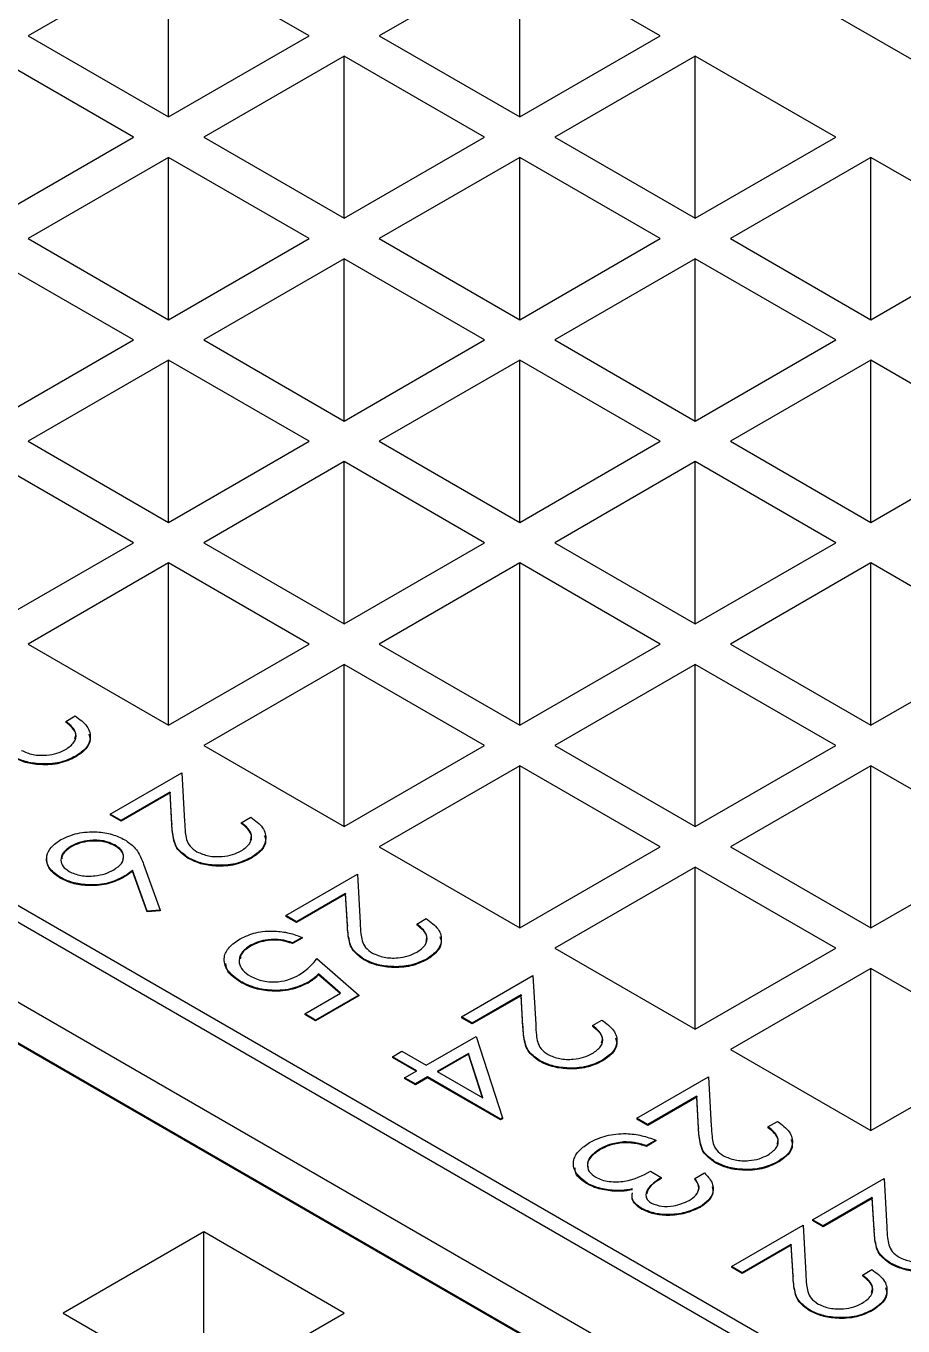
# Model space of a CAD drawing. Header units: millimetres. Extents: x 45 to 155, y 46 to 185.
# Drawn here: x 96.164 to 97.93, y 165.756 to 168.374 of the extents above; entities that cross this region are included whole.
import ezdxf

# ---------------------------------------------------------------- set-up
doc = ezdxf.new("R2010")
doc.units = ezdxf.units.MM

msp = doc.modelspace()

# ---------------------------------------------------------------- linework, layer by layer
at = {"color": 7, "linetype": 'Continuous', "lineweight": 25}
for p, q in [((96.5217, 169.1295), (108.1607, 162.4104)), ((96.451, 168.5171), (96.1682, 168.3539)), ((96.7338, 168.3539), (96.451, 168.5171)), ((96.451, 168.1906), (96.451, 168.5171)), ((97.1581, 168.5171), (96.8753, 168.3539)), ((97.4409, 168.3539), (97.1581, 168.5171)), ((97.1581, 168.1906), (97.1581, 168.5171)), ((96.1682, 168.3539), (96.451, 168.1906)), ((96.451, 168.1906), (96.7338, 168.3539)), ((96.8753, 168.3539), (97.1581, 168.1906)), ((97.1581, 168.1906), (97.4409, 168.3539)), ((96.3803, 168.1498), (96.0974, 168.313)), ((96.8045, 168.313), (96.5217, 168.1498)), ((97.0874, 168.1498), (96.8045, 168.313)), ((96.8045, 167.9865), (96.8045, 168.313)), ((97.5117, 168.313), (97.2288, 168.1498)), ((97.7945, 168.1498), (97.5117, 168.313)), ((97.5117, 167.9865), (97.5117, 168.313)), ((96.0974, 167.9865), (96.3803, 168.1498)), ((96.5217, 168.1498), (96.8045, 167.9865)), ((96.8045, 167.9865), (97.0874, 168.1498)), ((97.2288, 168.1498), (97.5117, 167.9865)), ((97.5117, 167.9865), (97.7945, 168.1498)), ((96.451, 168.1089), (96.1682, 167.9457)), ((96.7338, 167.9457), (96.451, 168.1089)), ((96.451, 167.7824), (96.451, 168.1089)), ((97.1581, 168.1089), (96.8753, 167.9457)), ((97.4409, 167.9457), (97.1581, 168.1089)), ((97.1581, 167.7824), (97.1581, 168.1089)), ((97.8652, 168.1089), (97.5824, 167.9457)), ((98.1481, 167.9457), (97.8652, 168.1089)), ((97.8652, 167.7824), (97.8652, 168.1089)), ((96.1682, 167.9457), (96.451, 167.7824)), ((96.451, 167.7824), (96.7338, 167.9457)), ((96.8753, 167.9457), (97.1581, 167.7824)), ((97.1581, 167.7824), (97.4409, 167.9457)), ((97.5824, 167.9457), (97.8652, 167.7824)), ((97.8652, 167.7824), (98.1481, 167.9457)), ((96.3803, 167.7416), (96.0974, 167.9048)), ((96.8045, 167.9048), (96.5217, 167.7416)), ((97.0874, 167.7416), (96.8045, 167.9048)), ((96.8045, 167.5783), (96.8045, 167.9048)), ((97.5117, 167.9048), (97.2288, 167.7416)), ((97.7945, 167.7416), (97.5117, 167.9048)), ((97.5117, 167.5783), (97.5117, 167.9048)), ((105.7848, 161.0389), (94.1458, 167.7579)), ((94.1175, 167.7416), (105.7565, 161.0225)), ((96.0974, 167.5783), (96.3803, 167.7416)), ((96.5217, 167.7416), (96.8045, 167.5783)), ((96.8045, 167.5783), (97.0874, 167.7416)), ((97.2288, 167.7416), (97.5117, 167.5783)), ((97.5117, 167.5783), (97.7945, 167.7416)), ((96.451, 167.7007), (96.1682, 167.5375)), ((96.7338, 167.5375), (96.451, 167.7007)), ((96.451, 167.3742), (96.451, 167.7007)), ((97.1581, 167.7007), (96.8753, 167.5375)), ((97.4409, 167.5375), (97.1581, 167.7007)), ((97.1581, 167.3742), (97.1581, 167.7007)), ((97.8652, 167.7007), (97.5824, 167.5375)), ((98.1481, 167.5375), (97.8652, 167.7007)), ((97.8652, 167.3742), (97.8652, 167.7007)), ((96.1682, 167.5375), (96.451, 167.3742)), ((96.451, 167.3742), (96.7338, 167.5375)), ((96.8753, 167.5375), (97.1581, 167.3742)), ((97.1581, 167.3742), (97.4409, 167.5375)), ((97.5824, 167.5375), (97.8652, 167.3742)), ((97.8652, 167.3742), (98.1481, 167.5375)), ((96.3803, 167.3334), (96.0974, 167.4966)), ((96.8045, 167.4966), (96.5217, 167.3334)), ((97.0874, 167.3334), (96.8045, 167.4966)), ((96.8045, 167.1701), (96.8045, 167.4966)), ((97.5117, 167.4966), (97.2288, 167.3334)), ((97.7945, 167.3334), (97.5117, 167.4966)), ((97.5117, 167.1701), (97.5117, 167.4966)), ((104.8656, 161.3752), (94.5418, 167.335)), ((96.0974, 167.1701), (96.3803, 167.3334)), ((96.5217, 167.3334), (96.8045, 167.1701)), ((96.8045, 167.1701), (97.0874, 167.3334)), ((97.2288, 167.3334), (97.5117, 167.1701)), ((97.5117, 167.1701), (97.7945, 167.3334)), ((94.4711, 167.2942), (104.7949, 161.3344)), ((94.4711, 167.2925), (104.7949, 161.3328)), ((96.451, 167.2925), (96.1682, 167.1293)), ((96.7338, 167.1293), (96.451, 167.2925)), ((96.451, 166.966), (96.451, 167.2925)), ((97.1581, 167.2925), (96.8753, 167.1293)), ((97.4409, 167.1293), (97.1581, 167.2925)), ((97.1581, 166.966), (97.1581, 167.2925)), ((97.8652, 167.2925), (97.5824, 167.1293)), ((98.1481, 167.1293), (97.8652, 167.2925)), ((97.8652, 166.966), (97.8652, 167.2925)), ((96.1682, 167.1293), (96.451, 166.966)), ((96.451, 166.966), (96.7338, 167.1293)), ((96.8753, 167.1293), (97.1581, 166.966)), ((97.1581, 166.966), (97.4409, 167.1293)), ((97.5824, 167.1293), (97.8652, 166.966)), ((97.8652, 166.966), (98.1481, 167.1293)), ((96.8045, 167.0884), (96.5217, 166.9252)), ((97.0874, 166.9252), (96.8045, 167.0884)), ((96.8045, 166.7619), (96.8045, 167.0884)), ((97.5117, 167.0884), (97.2288, 166.9252)), ((97.7945, 166.9252), (97.5117, 167.0884)), ((97.5117, 166.7619), (97.5117, 167.0884)), ((96.2438, 166.9736), (96.2628, 166.9846)), ((96.2438, 166.9736), (96.2438, 166.9719)), ((96.5217, 166.9252), (96.8045, 166.7619)), ((96.8045, 166.7619), (97.0874, 166.9252)), ((97.2288, 166.9252), (97.5117, 166.7619)), ((97.5117, 166.7619), (97.7945, 166.9252)), ((96.2643, 166.9038), (96.2643, 166.9022)), ((96.3335, 166.7867), (96.4776, 166.87)), ((96.4776, 166.87), (96.4832, 166.7718)), ((97.1581, 166.8843), (96.8753, 166.7211)), ((97.4409, 166.7211), (97.1581, 166.8843)), ((97.1581, 166.5578), (97.1581, 166.8843)), ((97.8652, 166.8843), (97.5824, 166.7211)), ((98.1481, 166.7211), (97.8652, 166.8843)), ((97.8652, 166.5578), (97.8652, 166.8843)), ((96.454, 166.8312), (96.3553, 166.7742)), ((96.454, 166.8295), (96.3553, 166.7725)), ((96.4575, 166.7678), (96.454, 166.8312)), ((96.454, 166.8312), (96.454, 166.8295)), ((96.4575, 166.7662), (96.454, 166.8295)), ((96.3553, 166.7742), (96.3335, 166.7867)), ((96.3335, 166.7867), (96.3335, 166.7851)), ((96.3553, 166.7725), (96.3335, 166.7851)), ((96.3553, 166.7742), (96.3553, 166.7725)), ((96.4575, 166.7678), (96.4575, 166.7662)), ((96.5973, 166.7695), (96.6163, 166.7805)), ((96.5973, 166.7695), (96.5973, 166.7678)), ((96.2546, 166.7224), (96.2546, 166.7207)), ((96.3429, 166.7248), (96.3429, 166.7231)), ((96.8753, 166.7211), (97.1581, 166.5578)), ((97.1581, 166.5578), (97.4409, 166.7211)), ((97.5824, 166.7211), (97.8652, 166.5578)), ((97.8652, 166.5578), (98.1481, 166.7211)), ((96.4006, 166.6861), (96.4341, 166.5936)), ((96.4907, 166.6991), (96.4907, 166.6975)), ((96.6179, 166.6997), (96.6179, 166.6981)), ((96.2326, 166.6597), (96.2326, 166.6581)), ((96.3584, 166.6598), (96.3584, 166.6582)), ((96.408, 166.5918), (96.3783, 166.6737)), ((96.3783, 166.6737), (96.3783, 166.672)), ((96.408, 166.5902), (96.3783, 166.672)), ((96.6871, 166.5826), (96.8312, 166.6658)), ((96.8312, 166.6658), (96.8367, 166.5677)), ((97.5117, 166.6802), (97.2288, 166.5169)), ((97.7945, 166.5169), (97.5117, 166.6802)), ((97.5117, 166.3537), (97.5117, 166.6802)), ((96.8075, 166.6271), (96.7088, 166.5701)), ((96.8075, 166.6254), (96.7088, 166.5684)), ((96.8111, 166.5637), (96.8075, 166.6271)), ((96.8075, 166.6271), (96.8075, 166.6254)), ((96.8111, 166.5621), (96.8075, 166.6254)), ((96.4341, 166.5936), (96.408, 166.5918)), ((96.4341, 166.592), (96.408, 166.5902)), ((96.408, 166.5918), (96.408, 166.5902)), ((96.4341, 166.5936), (96.4341, 166.592)), ((96.7088, 166.5701), (96.6871, 166.5826)), ((96.6871, 166.5826), (96.6871, 166.581)), ((96.7088, 166.5684), (96.6871, 166.581)), ((96.7088, 166.5701), (96.7088, 166.5684)), ((96.8111, 166.5637), (96.8111, 166.5621)), ((96.9509, 166.5654), (96.9699, 166.5764)), ((96.9509, 166.5654), (96.9509, 166.5637)), ((96.7197, 166.5387), (96.7007, 166.5277)), ((96.7197, 166.537), (96.7007, 166.5261)), ((96.7007, 166.5277), (96.7007, 166.5261)), ((96.7197, 166.5387), (96.7197, 166.537)), ((96.6158, 166.5227), (96.6158, 166.521)), ((97.2288, 166.5169), (97.5117, 166.3537)), ((97.5117, 166.3537), (97.7945, 166.5169)), ((96.7496, 166.4963), (96.8339, 166.4225)), ((96.8443, 166.495), (96.8443, 166.4934)), ((96.9714, 166.4956), (96.9714, 166.494)), ((97.8652, 166.4761), (97.5824, 166.3128)), ((98.1481, 166.3128), (97.8652, 166.4761)), ((97.8652, 166.1496), (97.8652, 166.4761)), ((96.5959, 166.45), (96.5959, 166.4484)), ((96.7321, 166.4485), (96.7321, 166.4468)), ((96.7973, 166.4265), (96.7529, 166.4653)), ((96.7529, 166.4653), (96.7529, 166.4636)), ((96.7962, 166.4258), (96.7529, 166.4636)), ((97.0406, 166.3785), (97.1848, 166.4617)), ((97.1848, 166.4617), (97.1903, 166.3636)), ((96.7251, 166.3848), (96.7973, 166.4265)), ((96.8339, 166.4225), (96.7469, 166.3723)), ((96.8339, 166.4225), (96.8339, 166.4209)), ((97.1611, 166.423), (97.0624, 166.366)), ((97.1611, 166.4213), (97.0624, 166.3643)), ((97.1647, 166.3596), (97.1611, 166.423)), ((97.1611, 166.423), (97.1611, 166.4213)), ((97.1647, 166.358), (97.1611, 166.4213)), ((96.8339, 166.4209), (96.7469, 166.3706)), ((96.7469, 166.3723), (96.7251, 166.3848)), ((96.7251, 166.3848), (96.7251, 166.3832)), ((96.7469, 166.3706), (96.7251, 166.3832)), ((96.7469, 166.3723), (96.7469, 166.3706)), ((97.0624, 166.366), (97.0406, 166.3785)), ((97.0406, 166.3785), (97.0406, 166.3769)), ((97.0624, 166.3643), (97.0406, 166.3769)), ((97.3044, 166.3613), (97.3235, 166.3723)), ((97.0624, 166.366), (97.0624, 166.3643)), ((97.1647, 166.3596), (97.1647, 166.358)), ((97.3044, 166.3613), (97.3044, 166.3596)), ((96.9699, 166.2812), (97.0705, 166.3393)), ((97.0705, 166.3393), (97.1233, 166.1751)), ((96.9019, 166.2985), (96.9209, 166.3095)), ((96.9509, 166.2702), (96.9019, 166.2985)), ((96.9019, 166.2985), (96.9019, 166.2968)), ((96.9494, 166.2694), (96.9019, 166.2968)), ((96.9209, 166.3095), (96.9699, 166.2812)), ((97.0549, 166.3051), (96.9917, 166.2686)), ((97.0549, 166.3035), (96.9931, 166.2678)), ((97.0838, 166.2155), (97.0549, 166.3051)), ((97.0549, 166.3051), (97.0549, 166.3035)), ((97.0831, 166.2158), (97.0549, 166.3035)), ((97.1978, 166.2909), (97.1978, 166.2893)), ((97.325, 166.2915), (97.325, 166.2899)), ((97.5824, 166.3128), (97.8652, 166.1496)), ((97.8652, 166.1496), (98.1481, 166.3128)), ((96.9264, 166.2561), (96.9509, 166.2702)), ((96.9917, 166.2686), (97.0838, 166.2155)), ((96.9481, 166.2435), (96.9264, 166.2561)), ((96.9264, 166.2561), (96.9264, 166.2544)), ((96.9481, 166.2419), (96.9264, 166.2544)), ((96.9726, 166.2576), (96.9481, 166.2435)), ((96.9726, 166.256), (96.9481, 166.2419)), ((96.9481, 166.2435), (96.9481, 166.2419)), ((97.1195, 166.1729), (96.9726, 166.2576)), ((96.9726, 166.2576), (96.9726, 166.256)), ((97.1195, 166.1712), (96.9726, 166.256)), ((97.3942, 166.1744), (97.5383, 166.2576)), ((97.5383, 166.2576), (97.5438, 166.1595)), ((97.5146, 166.2189), (97.4159, 166.1619)), ((97.5146, 166.2172), (97.4159, 166.1602)), ((97.5182, 166.1555), (97.5146, 166.2189)), ((97.5146, 166.2189), (97.5146, 166.2172)), ((97.5182, 166.1539), (97.5146, 166.2172)), ((97.1233, 166.1751), (97.1195, 166.1729)), ((97.1233, 166.1735), (97.1195, 166.1712)), ((97.1195, 166.1729), (97.1195, 166.1712)), ((97.1233, 166.1751), (97.1233, 166.1735)), ((97.4159, 166.1619), (97.3942, 166.1744)), ((97.3942, 166.1744), (97.3942, 166.1728)), ((97.4159, 166.1602), (97.3942, 166.1728)), ((97.4159, 166.1619), (97.4159, 166.1602)), ((97.658, 166.1572), (97.677, 166.1682)), ((97.5182, 166.1555), (97.5182, 166.1539)), ((97.658, 166.1572), (97.658, 166.1555)), ((97.3204, 166.113), (97.3204, 166.1114)), ((97.3673, 166.1268), (97.3673, 166.1252)), ((97.4322, 166.1305), (97.4132, 166.1195)), ((97.4322, 166.1288), (97.4132, 166.1179)), ((97.4132, 166.1195), (97.4132, 166.1179)), ((97.4322, 166.1305), (97.4322, 166.1288)), ((97.5514, 166.0868), (97.5514, 166.0852)), ((97.6785, 166.0874), (97.6785, 166.0858)), ((97.4214, 166.0677), (97.4431, 166.0551)), ((97.4431, 166.0551), (97.4431, 166.0535)), ((97.5111, 166.0535), (97.5301, 166.0645)), ((97.294, 166.0439), (97.294, 166.0422)), ((97.3444, 166.0294), (97.3444, 166.0278)), ((97.5111, 166.0535), (97.5111, 166.0519)), ((97.7477, 165.9703), (97.8919, 166.0535)), ((97.8919, 166.0535), (97.8974, 165.9554)), ((97.8682, 166.0148), (97.7695, 165.9578)), ((97.8682, 166.0131), (97.7695, 165.9561)), ((97.8718, 165.9514), (97.8682, 166.0148)), ((97.8682, 166.0148), (97.8682, 166.0131)), ((97.8718, 165.9498), (97.8682, 166.0131)), ((97.4043, 165.9927), (97.4043, 165.9911)), ((97.5214, 165.9967), (97.5214, 165.995)), ((97.5845, 165.8761), (97.7287, 165.9593)), ((97.7287, 165.9593), (97.7342, 165.8612)), ((97.7695, 165.9578), (97.7477, 165.9703)), ((97.7477, 165.9703), (97.7477, 165.9687)), ((97.7695, 165.9561), (97.7477, 165.9687)), ((97.7695, 165.9578), (97.7695, 165.9561)), ((97.8718, 165.9514), (97.8718, 165.9498)), ((96.5217, 165.9455), (96.2389, 165.7822)), ((96.8045, 165.7822), (96.5217, 165.9455)), ((96.5217, 165.6189), (96.5217, 165.9455)), ((97.705, 165.9206), (97.6063, 165.8636)), ((97.705, 165.9189), (97.6063, 165.8619)), ((97.7086, 165.8572), (97.705, 165.9206)), ((97.705, 165.9206), (97.705, 165.9189)), ((97.7086, 165.8556), (97.705, 165.9189)), ((97.6063, 165.8636), (97.5845, 165.8761)), ((97.5845, 165.8761), (97.5845, 165.8745)), ((97.6063, 165.8619), (97.5845, 165.8745)), ((97.9049, 165.8827), (97.9049, 165.8811)), ((97.6063, 165.8636), (97.6063, 165.8619)), ((97.7086, 165.8572), (97.7086, 165.8556)), ((97.8483, 165.8589), (97.8674, 165.8699)), ((97.8483, 165.8589), (97.8483, 165.8572)), ((96.2389, 165.7822), (96.5217, 165.6189)), ((96.5217, 165.6189), (96.8045, 165.7822)), ((97.7418, 165.7885), (97.7418, 165.7869)), ((97.8689, 165.7891), (97.8689, 165.7875))]:
    msp.add_line(p, q, dxfattribs=at)
for points, knots in [([(96.2435, 166.9169), (96.2501, 166.9215), (96.2631, 166.9307), (96.2662, 166.9478), (96.2583, 166.9625), (96.2486, 166.9699), (96.2438, 166.9736)], [0, 0, 0, 0, 0.279729, 0.558969, 0.779193, 1, 1, 1, 1]), ([(96.2623, 166.9387), (96.2632, 166.9416), (96.2657, 166.949), (96.258, 166.9609), (96.2485, 166.9683), (96.2438, 166.9719)], [0, 0, 0, 0, 0.237064, 0.618029, 1, 1, 1, 1]), ([(96.2628, 166.9846), (96.2719, 166.9779), (96.29, 166.9646), (96.2954, 166.9405), (96.2866, 166.9191), (96.2718, 166.9089), (96.2643, 166.9038)], [0, 0, 0, 0, 0.280033, 0.559551, 0.779669, 1, 1, 1, 1]), ([(96.2901, 166.9478), (96.2914, 166.9443), (96.295, 166.9343), (96.2861, 166.9174), (96.2716, 166.9072), (96.2643, 166.9022)], [0, 0, 0, 0, 0.213013, 0.606316, 1, 1, 1, 1]), ([(96.2643, 166.9038), (96.254, 166.8989), (96.2333, 166.889), (96.195, 166.8868), (96.1614, 166.8916), (96.1452, 166.8993), (96.1372, 166.9032)], [0, 0, 0, 0, 0.27989, 0.559224, 0.779582, 1, 1, 1, 1]), ([(96.2643, 166.9022), (96.254, 166.8972), (96.2333, 166.8873), (96.195, 166.8852), (96.1614, 166.8899), (96.1452, 166.8977), (96.1372, 166.9016)], [0, 0, 0, 0, 0.27989, 0.559224, 0.779582, 1, 1, 1, 1]), ([(96.1545, 166.9152), (96.162, 166.9119), (96.1769, 166.9054), (96.2037, 166.9048), (96.2269, 166.9087), (96.238, 166.9142), (96.2435, 166.9169)], [0, 0, 0, 0, 0.279151, 0.55896, 0.779341, 1, 1, 1, 1]), ([(96.4907, 166.6991), (96.4818, 166.7057), (96.4671, 166.7167), (96.4613, 166.7357), (96.4585, 166.7517), (96.4579, 166.7625), (96.4575, 166.7678)], [0, 0, 0, 0, 0.33837, 0.558748, 0.779361, 1, 1, 1, 1]), ([(96.4907, 166.6975), (96.4818, 166.7041), (96.4671, 166.7151), (96.4613, 166.7341), (96.4585, 166.7501), (96.4579, 166.7608), (96.4575, 166.7662)], [0, 0, 0, 0, 0.33837, 0.558748, 0.779361, 1, 1, 1, 1]), ([(96.4832, 166.7718), (96.4835, 166.7645), (96.4841, 166.7526), (96.4867, 166.7361), (96.4925, 166.7221), (96.5029, 166.7147), (96.5081, 166.7111)], [0, 0, 0, 0, 0.340561, 0.560884, 0.780595, 1, 1, 1, 1]), ([(96.5971, 166.7128), (96.6036, 166.7174), (96.6166, 166.7266), (96.6197, 166.7437), (96.6119, 166.7584), (96.6022, 166.7658), (96.5973, 166.7695)], [0, 0, 0, 0, 0.279729, 0.558969, 0.779193, 1, 1, 1, 1]), ([(96.6158, 166.7346), (96.6168, 166.7375), (96.6193, 166.7449), (96.6116, 166.7568), (96.6021, 166.7642), (96.5973, 166.7678)], [0, 0, 0, 0, 0.237064, 0.618029, 1, 1, 1, 1]), ([(96.6163, 166.7805), (96.6254, 166.7738), (96.6436, 166.7605), (96.649, 166.7364), (96.6402, 166.715), (96.6253, 166.7048), (96.6179, 166.6997)], [0, 0, 0, 0, 0.280033, 0.559551, 0.779669, 1, 1, 1, 1]), ([(96.2326, 166.6597), (96.224, 166.666), (96.2068, 166.6785), (96.2034, 166.7013), (96.2133, 166.7211), (96.227, 166.7307), (96.2339, 166.7355)], [0, 0, 0, 0, 0.279693, 0.558958, 0.779486, 1, 1, 1, 1]), ([(96.2339, 166.7355), (96.2445, 166.7403), (96.2658, 166.75), (96.3044, 166.7524), (96.3382, 166.747), (96.3546, 166.7392), (96.3627, 166.7353)], [0, 0, 0, 0, 0.279672, 0.559096, 0.779558, 1, 1, 1, 1]), ([(96.3627, 166.7353), (96.3696, 166.7305), (96.3808, 166.7226), (96.3903, 166.7094), (96.3963, 166.6978), (96.3992, 166.69), (96.4006, 166.6861)], [0, 0, 0, 0, 0.339326, 0.559448, 0.7797, 1, 1, 1, 1]), ([(96.6437, 166.7437), (96.6449, 166.7402), (96.6486, 166.7302), (96.6397, 166.7133), (96.6251, 166.7031), (96.6179, 166.6981)], [0, 0, 0, 0, 0.213013, 0.606316, 1, 1, 1, 1]), ([(96.2546, 166.7224), (96.2488, 166.7182), (96.2371, 166.71), (96.2327, 166.695), (96.2367, 166.6812), (96.2459, 166.6747), (96.2505, 166.6714)], [0, 0, 0, 0, 0.280022, 0.559893, 0.780009, 1, 1, 1, 1]), ([(96.2546, 166.7207), (96.2485, 166.7166), (96.2381, 166.7097), (96.2364, 166.7007), (96.2357, 166.697)], [0, 0, 0, 0, 0.59247, 1, 1, 1, 1]), ([(96.3429, 166.7248), (96.3355, 166.728), (96.3206, 166.7345), (96.2939, 166.7346), (96.2711, 166.7306), (96.2601, 166.7251), (96.2546, 166.7224)], [0, 0, 0, 0, 0.278993, 0.558795, 0.779267, 1, 1, 1, 1]), ([(96.3429, 166.7231), (96.3355, 166.7264), (96.3206, 166.7328), (96.2939, 166.733), (96.2711, 166.7289), (96.2601, 166.7235), (96.2546, 166.7207)], [0, 0, 0, 0, 0.278993, 0.558795, 0.779267, 1, 1, 1, 1]), ([(96.3406, 166.6747), (96.3465, 166.6787), (96.3583, 166.6868), (96.362, 166.7018), (96.3567, 166.7152), (96.3475, 166.7216), (96.3429, 166.7248)], [0, 0, 0, 0, 0.280131, 0.559468, 0.779693, 1, 1, 1, 1]), ([(96.3586, 166.6948), (96.3594, 166.6969), (96.3618, 166.7031), (96.3564, 166.7136), (96.3474, 166.72), (96.3429, 166.7231)], [0, 0, 0, 0, 0.209607, 0.604729, 1, 1, 1, 1]), ([(96.5081, 166.7111), (96.5155, 166.7078), (96.5305, 166.7013), (96.5573, 166.7007), (96.5804, 166.7046), (96.5915, 166.7101), (96.5971, 166.7128)], [0, 0, 0, 0, 0.279151, 0.55896, 0.779341, 1, 1, 1, 1]), ([(96.2326, 166.6581), (96.2237, 166.6644), (96.2061, 166.6769), (96.206, 166.6929), (96.206, 166.701)], [0, 0, 0, 0, 0.5022088, 1, 1, 1, 1]), ([(96.6179, 166.6997), (96.6075, 166.6948), (96.5869, 166.6849), (96.5486, 166.6827), (96.5149, 166.6875), (96.4988, 166.6952), (96.4907, 166.6991)], [0, 0, 0, 0, 0.27989, 0.559224, 0.779582, 1, 1, 1, 1]), ([(96.6179, 166.6981), (96.6075, 166.6931), (96.5869, 166.6832), (96.5486, 166.6811), (96.5149, 166.6858), (96.4988, 166.6936), (96.4907, 166.6975)], [0, 0, 0, 0, 0.27989, 0.559224, 0.779582, 1, 1, 1, 1]), ([(96.3584, 166.6598), (96.348, 166.655), (96.3273, 166.6455), (96.2896, 166.6434), (96.2563, 166.6482), (96.2405, 166.6559), (96.2326, 166.6597)], [0, 0, 0, 0, 0.279638, 0.559326, 0.779527, 1, 1, 1, 1]), ([(96.3584, 166.6582), (96.348, 166.6534), (96.3273, 166.6439), (96.2896, 166.6418), (96.2563, 166.6465), (96.2405, 166.6542), (96.2326, 166.6581)], [0, 0, 0, 0, 0.279638, 0.559326, 0.779527, 1, 1, 1, 1]), ([(96.2505, 166.6714), (96.2581, 166.6681), (96.2734, 166.6616), (96.3007, 166.6619), (96.3238, 166.6662), (96.335, 166.6719), (96.3406, 166.6747)], [0, 0, 0, 0, 0.278784, 0.558598, 0.779144, 1, 1, 1, 1]), ([(96.3783, 166.6737), (96.3749, 166.6709), (96.3687, 166.6661), (96.3615, 166.6617), (96.3584, 166.6598)], [0, 0, 0, 0, 0.55991, 1, 1, 1, 1]), ([(96.3783, 166.672), (96.3749, 166.6693), (96.3687, 166.6644), (96.3615, 166.6601), (96.3584, 166.6582)], [0, 0, 0, 0, 0.55991, 1, 1, 1, 1]), ([(96.8443, 166.495), (96.8354, 166.5016), (96.8206, 166.5126), (96.8149, 166.5316), (96.8121, 166.5476), (96.8114, 166.5584), (96.8111, 166.5637)], [0, 0, 0, 0, 0.3383704, 0.5587482, 0.7793608, 1, 1, 1, 1]), ([(96.8443, 166.4934), (96.8354, 166.5), (96.8206, 166.511), (96.8149, 166.53), (96.8121, 166.546), (96.8114, 166.5567), (96.8111, 166.5621)], [0, 0, 0, 0, 0.3383704, 0.5587482, 0.7793608, 1, 1, 1, 1]), ([(96.8367, 166.5677), (96.8371, 166.5604), (96.8377, 166.5485), (96.8402, 166.532), (96.8461, 166.518), (96.8564, 166.5106), (96.8616, 166.507)], [0, 0, 0, 0, 0.340561, 0.560884, 0.780595, 1, 1, 1, 1]), ([(96.9507, 166.5087), (96.9572, 166.5133), (96.9702, 166.5225), (96.9733, 166.5396), (96.9654, 166.5543), (96.9557, 166.5617), (96.9509, 166.5654)], [0, 0, 0, 0, 0.279729, 0.558969, 0.779193, 1, 1, 1, 1]), ([(96.9694, 166.5305), (96.9703, 166.5334), (96.9728, 166.5408), (96.9651, 166.5527), (96.9556, 166.5601), (96.9509, 166.5637)], [0, 0, 0, 0, 0.237064, 0.618029, 1, 1, 1, 1]), ([(96.9699, 166.5764), (96.979, 166.5697), (96.9971, 166.5564), (97.0025, 166.5323), (96.9937, 166.5109), (96.9789, 166.5007), (96.9714, 166.4956)], [0, 0, 0, 0, 0.280033, 0.559551, 0.779669, 1, 1, 1, 1]), ([(96.5959, 166.45), (96.5861, 166.4571), (96.5666, 166.4712), (96.5601, 166.497), (96.5711, 166.5197), (96.5871, 166.5305), (96.5951, 166.5359)], [0, 0, 0, 0, 0.2798938, 0.5593055, 0.7794256, 1, 1, 1, 1]), ([(96.5951, 166.5359), (96.6052, 166.5406), (96.6252, 166.55), (96.662, 166.5524), (96.6945, 166.5484), (96.7113, 166.5419), (96.7197, 166.5387)], [0, 0, 0, 0, 0.279632, 0.559041, 0.779372, 1, 1, 1, 1]), ([(96.7007, 166.5277), (96.693, 166.5302), (96.6778, 166.5352), (96.6527, 166.5347), (96.6315, 166.5303), (96.621, 166.5252), (96.6158, 166.5227)], [0, 0, 0, 0, 0.280006, 0.559203, 0.779604, 1, 1, 1, 1]), ([(96.7007, 166.5261), (96.693, 166.5286), (96.6778, 166.5336), (96.6527, 166.5331), (96.6315, 166.5287), (96.621, 166.5236), (96.6158, 166.521)], [0, 0, 0, 0, 0.280006, 0.559203, 0.779604, 1, 1, 1, 1]), ([(96.9972, 166.5396), (96.9985, 166.5361), (97.0021, 166.5261), (96.9932, 166.5092), (96.9787, 166.499), (96.9714, 166.494)], [0, 0, 0, 0, 0.2130131, 0.6063163, 1, 1, 1, 1]), ([(96.6158, 166.5227), (96.6088, 166.5175), (96.5948, 166.5073), (96.5915, 166.4887), (96.5985, 166.4722), (96.61, 166.4644), (96.6158, 166.4605)], [0, 0, 0, 0, 0.279617, 0.559357, 0.779559, 1, 1, 1, 1]), ([(96.6158, 166.521), (96.6083, 166.516), (96.5966, 166.5081), (96.5957, 166.498), (96.5954, 166.4945)], [0, 0, 0, 0, 0.647069, 1, 1, 1, 1]), ([(96.8616, 166.507), (96.8691, 166.5037), (96.884, 166.4972), (96.9108, 166.4966), (96.934, 166.5005), (96.9451, 166.506), (96.9507, 166.5087)], [0, 0, 0, 0, 0.279151, 0.55896, 0.779341, 1, 1, 1, 1]), ([(96.5959, 166.4484), (96.5854, 166.4554), (96.5689, 166.4664), (96.567, 166.4806), (96.5663, 166.4858)], [0, 0, 0, 0, 0.635709, 1, 1, 1, 1]), ([(96.7137, 166.463), (96.7218, 166.4687), (96.7362, 166.479), (96.7455, 166.491), (96.7496, 166.4963)], [0, 0, 0, 0, 0.5594236, 1, 1, 1, 1]), ([(96.9714, 166.4956), (96.9611, 166.4907), (96.9404, 166.4808), (96.9022, 166.4786), (96.8685, 166.4834), (96.8524, 166.4911), (96.8443, 166.495)], [0, 0, 0, 0, 0.27989, 0.559224, 0.779582, 1, 1, 1, 1]), ([(96.9714, 166.494), (96.9611, 166.489), (96.9404, 166.4791), (96.9022, 166.477), (96.8685, 166.4817), (96.8524, 166.4895), (96.8443, 166.4934)], [0, 0, 0, 0, 0.27989, 0.559224, 0.779582, 1, 1, 1, 1]), ([(96.7321, 166.4485), (96.7208, 166.4432), (96.6984, 166.4328), (96.657, 166.4309), (96.6214, 166.4372), (96.6044, 166.4457), (96.5959, 166.45)], [0, 0, 0, 0, 0.279686, 0.559005, 0.779285, 1, 1, 1, 1]), ([(96.7321, 166.4468), (96.7208, 166.4416), (96.6984, 166.4312), (96.657, 166.4292), (96.6214, 166.4355), (96.6044, 166.4441), (96.5959, 166.4484)], [0, 0, 0, 0, 0.279686, 0.559005, 0.779285, 1, 1, 1, 1]), ([(96.6158, 166.4605), (96.6239, 166.4567), (96.6401, 166.4492), (96.6703, 166.4482), (96.6955, 166.4537), (96.7077, 166.4599), (96.7137, 166.463)], [0, 0, 0, 0, 0.279577, 0.558669, 0.779074, 1, 1, 1, 1]), ([(96.7529, 166.4653), (96.7496, 166.4619), (96.7437, 166.4559), (96.7356, 166.4507), (96.7321, 166.4485)], [0, 0, 0, 0, 0.560064, 1, 1, 1, 1]), ([(96.7529, 166.4636), (96.7496, 166.4603), (96.7437, 166.4542), (96.7356, 166.4491), (96.7321, 166.4468)], [0, 0, 0, 0, 0.560064, 1, 1, 1, 1]), ([(97.3235, 166.3723), (97.3325, 166.3656), (97.3507, 166.3523), (97.3561, 166.3282), (97.3473, 166.3068), (97.3324, 166.2966), (97.325, 166.2915)], [0, 0, 0, 0, 0.280033, 0.559551, 0.779669, 1, 1, 1, 1]), ([(97.1978, 166.2909), (97.1889, 166.2975), (97.1742, 166.3085), (97.1684, 166.3275), (97.1657, 166.3435), (97.165, 166.3542), (97.1647, 166.3596)], [0, 0, 0, 0, 0.33837, 0.558748, 0.779361, 1, 1, 1, 1]), ([(97.1978, 166.2893), (97.1889, 166.2959), (97.1742, 166.3069), (97.1684, 166.3259), (97.1657, 166.3419), (97.165, 166.3526), (97.1647, 166.358)], [0, 0, 0, 0, 0.33837, 0.558748, 0.779361, 1, 1, 1, 1]), ([(97.1903, 166.3636), (97.1906, 166.3563), (97.1912, 166.3444), (97.1938, 166.3279), (97.1996, 166.3139), (97.21, 166.3065), (97.2152, 166.3029)], [0, 0, 0, 0, 0.340561, 0.560884, 0.780595, 1, 1, 1, 1]), ([(97.3042, 166.3046), (97.3107, 166.3092), (97.3237, 166.3184), (97.3268, 166.3355), (97.319, 166.3502), (97.3093, 166.3576), (97.3044, 166.3613)], [0, 0, 0, 0, 0.279729, 0.558969, 0.779193, 1, 1, 1, 1]), ([(97.3229, 166.3264), (97.3239, 166.3293), (97.3264, 166.3367), (97.3187, 166.3486), (97.3092, 166.3559), (97.3044, 166.3596)], [0, 0, 0, 0, 0.237064, 0.618029, 1, 1, 1, 1]), ([(97.3508, 166.3355), (97.352, 166.332), (97.3557, 166.322), (97.3468, 166.3051), (97.3323, 166.2949), (97.325, 166.2899)], [0, 0, 0, 0, 0.213013, 0.606316, 1, 1, 1, 1]), ([(97.325, 166.2915), (97.3146, 166.2865), (97.294, 166.2767), (97.2557, 166.2745), (97.222, 166.2793), (97.2059, 166.287), (97.1978, 166.2909)], [0, 0, 0, 0, 0.27989, 0.559224, 0.779582, 1, 1, 1, 1]), ([(97.2152, 166.3029), (97.2226, 166.2996), (97.2376, 166.2931), (97.2644, 166.2925), (97.2875, 166.2964), (97.2987, 166.3019), (97.3042, 166.3046)], [0, 0, 0, 0, 0.279151, 0.55896, 0.779341, 1, 1, 1, 1]), ([(97.325, 166.2899), (97.3146, 166.2849), (97.294, 166.275), (97.2557, 166.2729), (97.222, 166.2776), (97.2059, 166.2854), (97.1978, 166.2893)], [0, 0, 0, 0, 0.27989, 0.559224, 0.779582, 1, 1, 1, 1]), ([(97.5438, 166.1595), (97.5442, 166.1522), (97.5448, 166.1403), (97.5473, 166.1237), (97.5532, 166.1098), (97.5635, 166.1024), (97.5687, 166.0988)], [0, 0, 0, 0, 0.340561, 0.560884, 0.780595, 1, 1, 1, 1]), ([(97.677, 166.1682), (97.6861, 166.1615), (97.7042, 166.1482), (97.7096, 166.1241), (97.7008, 166.1026), (97.686, 166.0925), (97.6785, 166.0874)], [0, 0, 0, 0, 0.280033, 0.559551, 0.779669, 1, 1, 1, 1]), ([(97.2989, 166.1257), (97.3095, 166.1309), (97.3307, 166.1411), (97.3699, 166.145), (97.4047, 166.1403), (97.423, 166.1337), (97.4322, 166.1305)], [0, 0, 0, 0, 0.2798859, 0.5589785, 0.7792629, 1, 1, 1, 1]), ([(97.5514, 166.0868), (97.5425, 166.0934), (97.5277, 166.1044), (97.522, 166.1234), (97.5192, 166.1394), (97.5185, 166.1501), (97.5182, 166.1555)], [0, 0, 0, 0, 0.33837, 0.558748, 0.779361, 1, 1, 1, 1]), ([(97.5514, 166.0852), (97.5425, 166.0918), (97.5277, 166.1028), (97.522, 166.1218), (97.5192, 166.1378), (97.5185, 166.1485), (97.5182, 166.1539)], [0, 0, 0, 0, 0.33837, 0.558748, 0.779361, 1, 1, 1, 1]), ([(97.6578, 166.1005), (97.6643, 166.1051), (97.6773, 166.1143), (97.6804, 166.1314), (97.6726, 166.1461), (97.6628, 166.1535), (97.658, 166.1572)], [0, 0, 0, 0, 0.279729, 0.558969, 0.779193, 1, 1, 1, 1]), ([(97.6765, 166.1223), (97.6774, 166.1252), (97.68, 166.1326), (97.6722, 166.1445), (97.6627, 166.1518), (97.658, 166.1555)], [0, 0, 0, 0, 0.237064, 0.618029, 1, 1, 1, 1]), ([(97.294, 166.0439), (97.2851, 166.0507), (97.2673, 166.0645), (97.2644, 166.0892), (97.2762, 166.1104), (97.2914, 166.1206), (97.2989, 166.1257)], [0, 0, 0, 0, 0.279342, 0.558834, 0.779273, 1, 1, 1, 1]), ([(97.3204, 166.1114), (97.3137, 166.1068), (97.3003, 166.0978), (97.2927, 166.0838), (97.2953, 166.0761), (97.296, 166.0742)], [0, 0, 0, 0, 0.432144, 0.862691, 1, 1, 1, 1]), ([(97.3204, 166.113), (97.3135, 166.1085), (97.2998, 166.0994), (97.2929, 166.0828), (97.2961, 166.0671), (97.3062, 166.0596), (97.3112, 166.0559)], [0, 0, 0, 0, 0.280589, 0.5601406, 0.7803078, 1, 1, 1, 1]), ([(97.3673, 166.1268), (97.3574, 166.1255), (97.3396, 166.1231), (97.3263, 166.1161), (97.3204, 166.113)], [0, 0, 0, 0, 0.558748, 1, 1, 1, 1]), ([(97.3673, 166.1252), (97.3574, 166.1239), (97.3396, 166.1215), (97.3263, 166.1145), (97.3204, 166.1114)], [0, 0, 0, 0, 0.558748, 1, 1, 1, 1]), ([(97.4132, 166.1195), (97.4051, 166.1219), (97.3906, 166.1263), (97.3744, 166.1267), (97.3673, 166.1268)], [0, 0, 0, 0, 0.560694, 1, 1, 1, 1]), ([(97.4132, 166.1179), (97.4051, 166.1203), (97.3906, 166.1246), (97.3744, 166.125), (97.3673, 166.1252)], [0, 0, 0, 0, 0.560694, 1, 1, 1, 1]), ([(97.7043, 166.1314), (97.7056, 166.1279), (97.7092, 166.1179), (97.7003, 166.101), (97.6858, 166.0908), (97.6785, 166.0858)], [0, 0, 0, 0, 0.213013, 0.606316, 1, 1, 1, 1]), ([(97.6785, 166.0874), (97.6682, 166.0824), (97.6475, 166.0726), (97.6093, 166.0704), (97.5756, 166.0752), (97.5595, 166.0829), (97.5514, 166.0868)], [0, 0, 0, 0, 0.27989, 0.559224, 0.779582, 1, 1, 1, 1]), ([(97.6785, 166.0858), (97.6682, 166.0808), (97.6475, 166.0709), (97.6093, 166.0688), (97.5756, 166.0735), (97.5595, 166.0813), (97.5514, 166.0852)], [0, 0, 0, 0, 0.27989, 0.559224, 0.779582, 1, 1, 1, 1]), ([(97.5687, 166.0988), (97.5762, 166.0955), (97.5911, 166.089), (97.6179, 166.0884), (97.6411, 166.0923), (97.6522, 166.0978), (97.6578, 166.1005)], [0, 0, 0, 0, 0.279151, 0.55896, 0.779341, 1, 1, 1, 1]), ([(97.294, 166.0422), (97.2842, 166.049), (97.2702, 166.0588), (97.2697, 166.0711), (97.2695, 166.0749)], [0, 0, 0, 0, 0.696652, 1, 1, 1, 1]), ([(97.3112, 166.0559), (97.3152, 166.0539), (97.3232, 166.05), (97.3432, 166.0461), (97.3813, 166.0469), (97.4053, 166.0594), (97.4214, 166.0677)], [0, 0, 0, 0, 0.125576, 0.251167, 0.500604, 1, 1, 1, 1]), ([(97.4431, 166.0551), (97.4323, 166.0476), (97.416, 166.0362), (97.4107, 166.0189), (97.4154, 166.0093), (97.4208, 166.0056), (97.4234, 166.0037)], [0, 0, 0, 0, 0.499406, 0.748973, 0.87454, 1, 1, 1, 1]), ([(97.5301, 166.0645), (97.5359, 166.0584), (97.5473, 166.0462), (97.5491, 166.0264), (97.5398, 166.0091), (97.5275, 166.0008), (97.5214, 165.9967)], [0, 0, 0, 0, 0.280288, 0.55968, 0.779747, 1, 1, 1, 1]), ([(97.3444, 166.0294), (97.3338, 166.0308), (97.3149, 166.0333), (97.3004, 166.0406), (97.294, 166.0439)], [0, 0, 0, 0, 0.55946, 1, 1, 1, 1]), ([(97.3444, 166.0278), (97.3338, 166.0292), (97.3149, 166.0317), (97.3004, 166.039), (97.294, 166.0422)], [0, 0, 0, 0, 0.55946, 1, 1, 1, 1]), ([(97.3855, 166.0322), (97.3779, 166.0309), (97.3645, 166.0284), (97.3505, 166.0291), (97.3444, 166.0294)], [0, 0, 0, 0, 0.559795, 1, 1, 1, 1]), ([(97.3855, 166.0306), (97.3779, 166.0292), (97.3645, 166.0268), (97.3505, 166.0275), (97.3444, 166.0278)], [0, 0, 0, 0, 0.559795, 1, 1, 1, 1]), ([(97.4431, 166.0535), (97.4312, 166.046), (97.4164, 166.0367), (97.4145, 166.0246), (97.4142, 166.0222)], [0, 0, 0, 0, 0.802103, 1, 1, 1, 1]), ([(97.4994, 166.0091), (97.5045, 166.0125), (97.5146, 166.0194), (97.5215, 166.0356), (97.5151, 166.0468), (97.5111, 166.0535)], [0, 0, 0, 0, 0.280622, 0.560395, 1, 1, 1, 1]), ([(97.5177, 166.0291), (97.5181, 166.0298), (97.5216, 166.0374), (97.5161, 166.045), (97.5111, 166.0519)], [0, 0, 0, 0, 0.100156, 1, 1, 1, 1]), ([(97.5455, 166.0364), (97.5465, 166.0321), (97.5487, 166.0224), (97.5396, 166.0075), (97.5275, 165.9992), (97.5214, 165.995)], [0, 0, 0, 0, 0.284995, 0.642346, 1, 1, 1, 1]), ([(97.4043, 165.9927), (97.3998, 165.9958), (97.3908, 166.0018), (97.3831, 166.0131), (97.3845, 166.0209), (97.3851, 166.0246)], [0, 0, 0, 0, 0.341174, 0.682075, 1, 1, 1, 1]), ([(97.4043, 165.9911), (97.3998, 165.9941), (97.3908, 166.0002), (97.3831, 166.0115), (97.3845, 166.0193), (97.3851, 166.023)], [0, 0, 0, 0, 0.341174, 0.682075, 1, 1, 1, 1]), ([(97.4234, 166.0037), (97.4301, 166.0011), (97.4434, 165.9959), (97.4734, 165.9973), (97.4895, 166.0046), (97.4994, 166.0091)], [0, 0, 0, 0, 0.278884, 0.56004, 1, 1, 1, 1]), ([(97.5214, 165.9967), (97.5119, 165.9923), (97.4929, 165.9834), (97.4587, 165.9794), (97.4271, 165.9826), (97.4119, 165.9893), (97.4043, 165.9927)], [0, 0, 0, 0, 0.280085, 0.5598683, 0.7800992, 1, 1, 1, 1]), ([(97.5214, 165.995), (97.5119, 165.9906), (97.4929, 165.9818), (97.4587, 165.9778), (97.4271, 165.9809), (97.4119, 165.9877), (97.4043, 165.9911)], [0, 0, 0, 0, 0.280085, 0.5598683, 0.7800992, 1, 1, 1, 1]), ([(97.9049, 165.8827), (97.896, 165.8893), (97.8813, 165.9003), (97.8755, 165.9193), (97.8728, 165.9353), (97.8721, 165.946), (97.8718, 165.9514)], [0, 0, 0, 0, 0.33837, 0.558748, 0.779361, 1, 1, 1, 1]), ([(97.8974, 165.9554), (97.8977, 165.9481), (97.8983, 165.9362), (97.9009, 165.9196), (97.9067, 165.9057), (97.9171, 165.8983), (97.9223, 165.8947)], [0, 0, 0, 0, 0.340561, 0.560884, 0.780595, 1, 1, 1, 1]), ([(97.9049, 165.8811), (97.896, 165.8877), (97.8813, 165.8987), (97.8755, 165.9177), (97.8728, 165.9337), (97.8721, 165.9444), (97.8718, 165.9498)], [0, 0, 0, 0, 0.33837, 0.558748, 0.779361, 1, 1, 1, 1]), ([(98.0321, 165.8833), (98.0217, 165.8783), (98.0011, 165.8685), (97.9628, 165.8663), (97.9291, 165.8711), (97.913, 165.8788), (97.9049, 165.8827)], [0, 0, 0, 0, 0.27989, 0.559224, 0.779582, 1, 1, 1, 1]), ([(98.0321, 165.8817), (98.0217, 165.8767), (98.0011, 165.8668), (97.9628, 165.8647), (97.9291, 165.8694), (97.913, 165.8772), (97.9049, 165.8811)], [0, 0, 0, 0, 0.27989, 0.559224, 0.779582, 1, 1, 1, 1]), ([(97.9223, 165.8947), (97.9297, 165.8914), (97.9447, 165.8849), (97.9715, 165.8843), (97.9947, 165.8882), (98.0058, 165.8937), (98.0113, 165.8964)], [0, 0, 0, 0, 0.279151, 0.55896, 0.779341, 1, 1, 1, 1]), ([(97.7418, 165.7885), (97.7328, 165.7951), (97.7181, 165.8061), (97.7124, 165.8251), (97.7096, 165.8411), (97.7089, 165.8518), (97.7086, 165.8572)], [0, 0, 0, 0, 0.3383704, 0.5587482, 0.7793608, 1, 1, 1, 1]), ([(97.7418, 165.7869), (97.7328, 165.7935), (97.7181, 165.8045), (97.7124, 165.8235), (97.7096, 165.8395), (97.7089, 165.8502), (97.7086, 165.8556)], [0, 0, 0, 0, 0.3383704, 0.5587482, 0.7793608, 1, 1, 1, 1]), ([(97.7342, 165.8612), (97.7346, 165.8539), (97.7351, 165.842), (97.7377, 165.8254), (97.7435, 165.8115), (97.7539, 165.8041), (97.7591, 165.8005)], [0, 0, 0, 0, 0.340561, 0.560884, 0.780595, 1, 1, 1, 1]), ([(97.8481, 165.8022), (97.8546, 165.8068), (97.8676, 165.816), (97.8708, 165.8331), (97.8629, 165.8478), (97.8532, 165.8552), (97.8483, 165.8589)], [0, 0, 0, 0, 0.279729, 0.558969, 0.779193, 1, 1, 1, 1]), ([(97.8669, 165.824), (97.8678, 165.8269), (97.8703, 165.8343), (97.8626, 165.8462), (97.8531, 165.8535), (97.8483, 165.8572)], [0, 0, 0, 0, 0.2370645, 0.618029, 1, 1, 1, 1]), ([(97.8674, 165.8699), (97.8765, 165.8632), (97.8946, 165.8499), (97.9, 165.8258), (97.8912, 165.8043), (97.8763, 165.7942), (97.8689, 165.7891)], [0, 0, 0, 0, 0.280033, 0.559551, 0.779669, 1, 1, 1, 1]), ([(97.8947, 165.8331), (97.896, 165.8296), (97.8996, 165.8196), (97.8907, 165.8027), (97.8762, 165.7925), (97.8689, 165.7875)], [0, 0, 0, 0, 0.213013, 0.606316, 1, 1, 1, 1]), ([(97.7591, 165.8005), (97.7666, 165.7972), (97.7815, 165.7907), (97.8083, 165.7901), (97.8315, 165.794), (97.8426, 165.7995), (97.8481, 165.8022)], [0, 0, 0, 0, 0.279151, 0.55896, 0.779341, 1, 1, 1, 1]), ([(97.8689, 165.7891), (97.8586, 165.7841), (97.8379, 165.7743), (97.7996, 165.7721), (97.766, 165.7769), (97.7498, 165.7846), (97.7418, 165.7885)], [0, 0, 0, 0, 0.27989, 0.559224, 0.779582, 1, 1, 1, 1]), ([(97.8689, 165.7875), (97.8586, 165.7825), (97.8379, 165.7726), (97.7996, 165.7705), (97.766, 165.7752), (97.7498, 165.783), (97.7418, 165.7869)], [0, 0, 0, 0, 0.27989, 0.559224, 0.779582, 1, 1, 1, 1])]:
    msp.add_open_spline(points, degree=3, knots=knots, dxfattribs=at)

doc.saveas('drawing.dxf')
